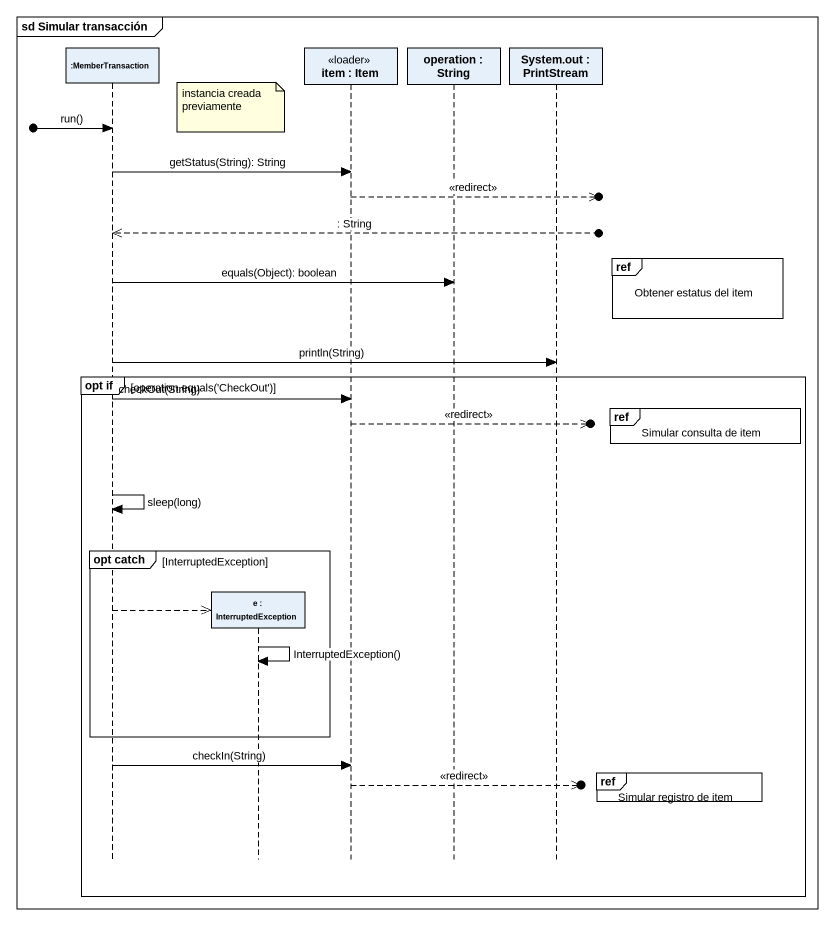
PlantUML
@startuml
mainframe sd Simular transacción
hide footbox
participant ":MemberTransaction" as MemberTransaction
participant "e : InterruptedException" as e
participant "item : Item" as item <<loader>>
participant "operation : String" as operation
participant "System.out : PrintStream" as System_out

note over e : instancia creada previamente
[o-> MemberTransaction : run()
MemberTransaction -> item : getStatus(String): String
item -->>o] : <<redirect>>
MemberTransaction <<--o] : : String
ref over System_out : Obtener estatus del item
MemberTransaction -> operation : equals(Object): boolean
MemberTransaction -> System_out : println(String)
group opt if [operation.equals('CheckOut')]
  MemberTransaction -> item : checkOut(String)
  ref over System_out : Simular consulta de item
  item -->>o] : <<redirect>>
  MemberTransaction -> MemberTransaction : sleep(long)
  group opt catch [InterruptedException]
    MemberTransaction -->> e **
    e -> e : InterruptedException()
  end
  MemberTransaction -> item : checkIn(String)
  ref over System_out : Simular registro de item
  item -->>o] : <<redirect>>
end
@enduml
